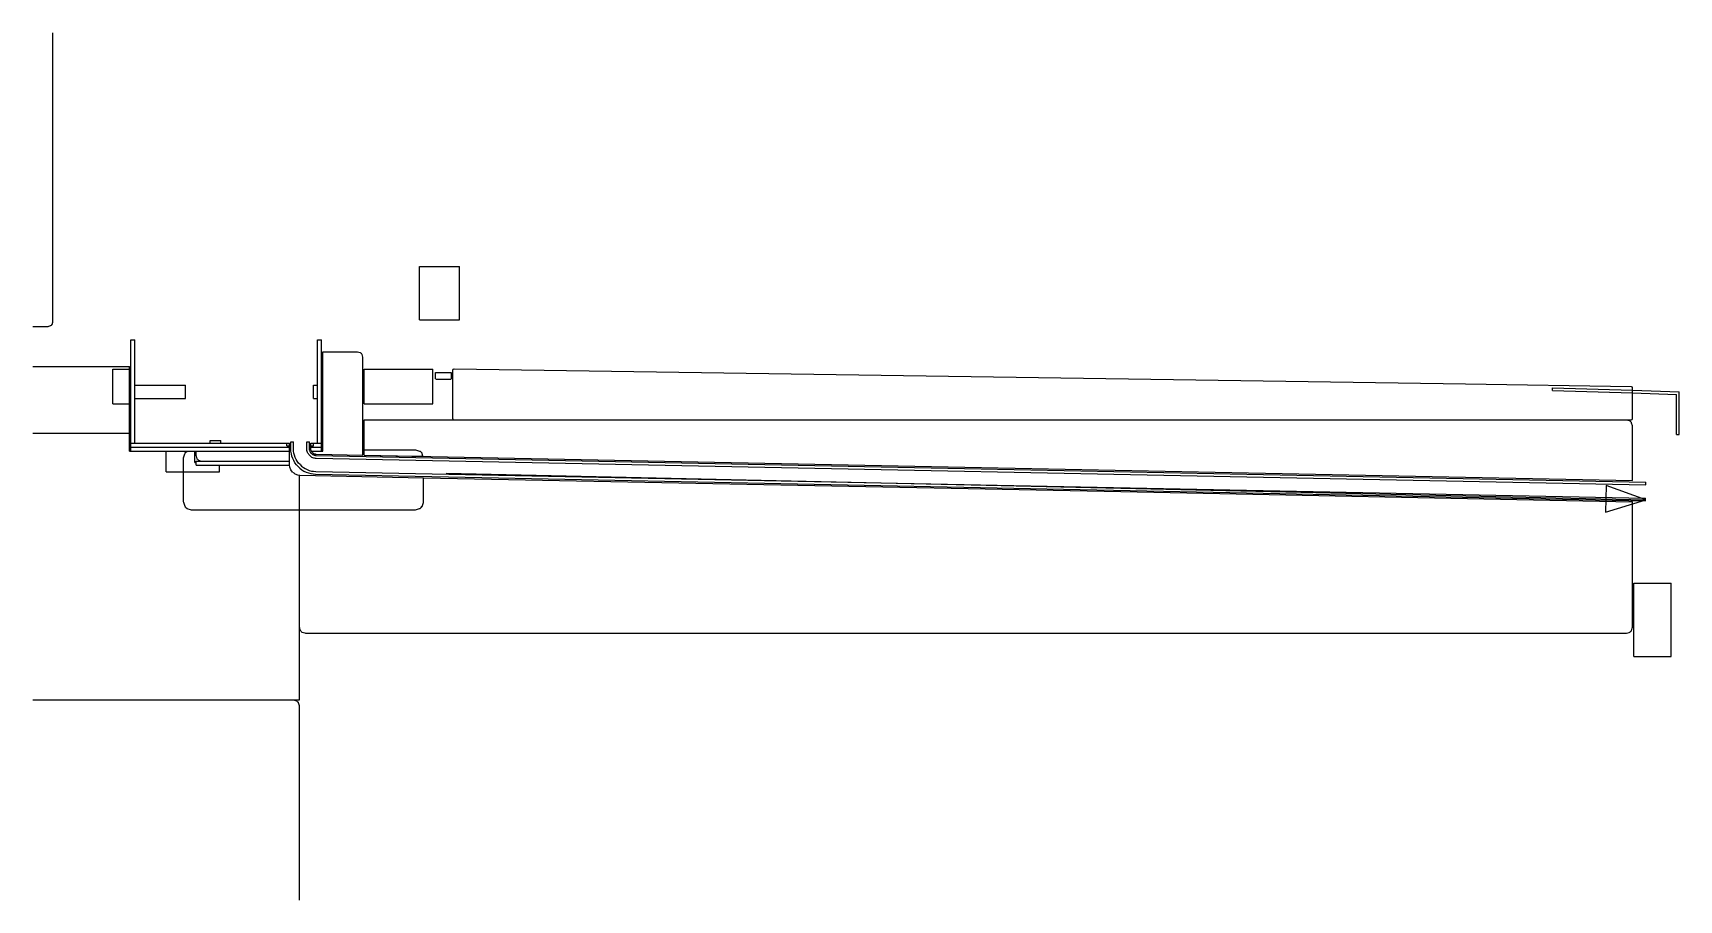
# Model space of a CAD drawing. Header units: metres. Extents: x 0 to 31.2, y 0 to 0.7.
# Drawn here: x 30 to 31.235, y 0 to 0.65 of the extents above; entities that cross this region are included whole.
import ezdxf

# ---------------------------------------------------------------- set-up
doc = ezdxf.new("R2010")
doc.units = ezdxf.units.M
doc.layers.add('G_MEDIDO', color=8, linetype='Continuous')
doc.layers.add('P_PROPUESTO', color=5, linetype='Continuous')

msp = doc.modelspace()

# ---------------------------------------------------------------- linework, layer by layer
at = {"layer": 'G_MEDIDO'}
for p, q in [((30.015, 0.4335), (30.015, 0.65)), ((30.29, 0.4697), (30.29, 0.475)), ((30.29, 0.475), (30.316, 0.475)), ((30.29, 0.435), (30.29, 0.4697)), ((30.316, 0.475), (30.32, 0.475)), ((30.32, 0.4403), (30.32, 0.475)), ((30.0144, 0.4315), (30.0149, 0.4333)), ((30.0149, 0.4333), (30.015, 0.4335)), ((30.29, 0.435), (30.294, 0.435)), ((30.294, 0.435), (30.32, 0.435)), ((30.32, 0.435), (30.32, 0.4403)), ((30, 0.43), (30.0115, 0.43)), ((30.0115, 0.43), (30.0133, 0.4306)), ((30.0133, 0.4306), (30.0135, 0.4306)), ((30.0135, 0.4306), (30.0139, 0.431)), ((30.0139, 0.431), (30.014, 0.431)), ((30.014, 0.431), (30.0143, 0.4314)), ((30.0143, 0.4314), (30.0144, 0.4315)), ((30.0735, 0.3425), (30.0735, 0.42)), ((30.0735, 0.42), (30.0765, 0.42)), ((30.0765, 0.386), (30.0765, 0.42)), ((30.2135, 0.386), (30.2135, 0.42)), ((30.2135, 0.42), (30.2165, 0.42)), ((30.2165, 0.3425), (30.2165, 0.42)), ((30.2175, 0.411), (30.229, 0.411)), ((30.2175, 0.3365), (30.2175, 0.411)), ((30.229, 0.411), (30.2435, 0.411)), ((30.2435, 0.411), (30.2455, 0.4104)), ((30.2455, 0.4104), (30.2458, 0.4103)), ((30.2458, 0.4103), (30.2463, 0.4099)), ((30.2463, 0.4099), (30.2463, 0.4098)), ((30.2464, 0.4098), (30.2463, 0.4098)), ((30.2468, 0.4093), (30.2464, 0.4098)), ((30.2469, 0.409), (30.2468, 0.4093)), ((30.2475, 0.407), (30.2469, 0.409)), ((30, 0.4), (30.0725, 0.4)), ((30.06, 0.3946), (30.06, 0.398)), ((30.06, 0.398), (30.0725, 0.398)), ((30.0725, 0.398), (30.0725, 0.4)), ((30.0725, 0.372), (30.0725, 0.398)), ((30.2475, 0.3978), (30.2475, 0.407)), ((30.2475, 0.3336), (30.2475, 0.3978)), ((30.2485, 0.398), (30.2683, 0.398)), ((30.2485, 0.372), (30.2485, 0.398)), ((30.2683, 0.398), (30.3, 0.398)), ((30.3, 0.3754), (30.3, 0.398)), ((30.302, 0.395), (30.3021, 0.3954)), ((30.3021, 0.3954), (30.3025, 0.3955)), ((30.3025, 0.3955), (30.3135, 0.3955)), ((30.3135, 0.3955), (30.3139, 0.3954)), ((30.314, 0.395), (30.3139, 0.3954)), ((30.315, 0.3973), (30.3153, 0.398)), ((30.315, 0.361), (30.315, 0.3973)), ((30.3153, 0.398), (30.316, 0.3983)), ((30.316, 0.3983), (31.0747, 0.3869)), ((30.06, 0.372), (30.06, 0.3946)), ((30.0765, 0.376), (30.0765, 0.386)), ((30.0765, 0.386), (30.1145, 0.386)), ((30.1145, 0.376), (30.1145, 0.386)), ((30.2105, 0.376), (30.2105, 0.386)), ((30.2105, 0.386), (30.2135, 0.386)), ((30.2135, 0.376), (30.2135, 0.386)), ((30.302, 0.391), (30.302, 0.395)), ((30.3021, 0.3906), (30.302, 0.391)), ((30.3021, 0.3906), (30.3025, 0.3905)), ((30.3025, 0.3905), (30.3135, 0.3905)), ((30.3135, 0.3905), (30.3139, 0.3906)), ((30.3139, 0.3906), (30.314, 0.391)), ((30.314, 0.391), (30.314, 0.395)), ((31.0747, 0.3869), (31.199, 0.385)), ((31.14, 0.384), (31.2, 0.3821)), ((31.14, 0.382), (31.14, 0.384)), ((31.199, 0.385), (31.1997, 0.3847)), ((31.2, 0.384), (31.1997, 0.3847)), ((31.2, 0.3821), (31.2, 0.384)), ((30.06, 0.372), (30.0725, 0.372)), ((30.0725, 0.35), (30.0725, 0.372)), ((30.0765, 0.3425), (30.0765, 0.376)), ((30.0765, 0.376), (30.1145, 0.376)), ((30.2105, 0.376), (30.2135, 0.376)), ((30.2135, 0.3425), (30.2135, 0.376)), ((30.2485, 0.372), (30.3, 0.372)), ((30.3, 0.372), (30.3, 0.3754)), ((31.14, 0.382), (31.2, 0.3801)), ((31.2, 0.3801), (31.2, 0.3821)), ((31.2, 0.3821), (31.235, 0.381)), ((31.2, 0.361), (31.2, 0.3801)), ((31.2, 0.3801), (31.233, 0.379)), ((31.233, 0.349), (31.233, 0.379)), ((31.235, 0.349), (31.235, 0.381)), ((30.2485, 0.36), (30.316, 0.36)), ((30.2485, 0.3375), (30.2485, 0.36)), ((30.3153, 0.3603), (30.315, 0.361)), ((30.3153, 0.3603), (30.316, 0.36)), ((30.316, 0.36), (30.9753, 0.36)), ((30.9753, 0.36), (31.1955, 0.36)), ((31.1955, 0.36), (31.1975, 0.3594)), ((31.1955, 0.36), (31.199, 0.36)), ((31.1975, 0.3594), (31.1981, 0.3592)), ((31.1981, 0.3592), (31.1986, 0.3588)), ((31.1986, 0.3588), (31.1987, 0.3587)), ((31.1988, 0.3586), (31.1987, 0.3587)), ((31.1992, 0.3581), (31.1988, 0.3586)), ((31.199, 0.36), (31.1997, 0.3603)), ((31.1997, 0.3603), (31.2, 0.361)), ((30, 0.35), (30.0725, 0.35)), ((30.0725, 0.3365), (30.0725, 0.35)), ((31.1994, 0.3575), (31.1992, 0.3581)), ((31.2, 0.3555), (31.1994, 0.3575)), ((31.2, 0.3312), (31.2, 0.3555)), ((31.233, 0.349), (31.235, 0.349)), ((30.0725, 0.3365), (30.0735, 0.3365)), ((30.0735, 0.3395), (30.0735, 0.3425)), ((30.0735, 0.3425), (30.0765, 0.3425)), ((30.0735, 0.3365), (30.0735, 0.3395)), ((30.0735, 0.3395), (30.1925, 0.3395)), ((30.0735, 0.3365), (30.1, 0.3365)), ((30.0765, 0.3425), (30.133, 0.3425)), ((30.1, 0.3365), (30.1159, 0.3365)), ((30.1, 0.321), (30.1, 0.3365)), ((30.113, 0.3315), (30.114, 0.3346)), ((30.114, 0.3346), (30.1141, 0.335)), ((30.1141, 0.335), (30.1147, 0.3357)), ((30.1147, 0.3357), (30.1148, 0.3357)), ((30.1148, 0.3357), (30.1154, 0.3363)), ((30.1154, 0.3363), (30.1155, 0.3364)), ((30.1155, 0.3364), (30.1159, 0.3365)), ((30.1159, 0.3365), (30.1215, 0.3365)), ((30.1215, 0.328), (30.1215, 0.3365)), ((30.1215, 0.3365), (30.1225, 0.3365)), ((30.1225, 0.333), (30.1225, 0.3365)), ((30.1225, 0.3365), (30.1925, 0.3365)), ((30.133, 0.3425), (30.133, 0.3445)), ((30.133, 0.3445), (30.141, 0.3445)), ((30.133, 0.3425), (30.141, 0.3425)), ((30.141, 0.3425), (30.141, 0.3445)), ((30.141, 0.3425), (30.1905, 0.3425)), ((30.1905, 0.3425), (30.1925, 0.3425)), ((30.1905, 0.3405), (30.1905, 0.3425)), ((30.1905, 0.3405), (30.1925, 0.3405)), ((30.1925, 0.3425), (30.1925, 0.3425)), ((30.1925, 0.3395), (30.1925, 0.3425)), ((30.1925, 0.3405), (30.1925, 0.3425)), ((30.1925, 0.3383), (30.1925, 0.3395)), ((30.1925, 0.3365), (30.1925, 0.3383)), ((30.1925, 0.3383), (30.1925, 0.3383)), ((30.1925, 0.329), (30.1925, 0.3365)), ((30.1935, 0.3383), (30.1935, 0.3435)), ((30.1935, 0.3435), (30.1955, 0.3435)), ((30.1936, 0.3364), (30.1935, 0.3383)), ((30.1939, 0.3346), (30.1936, 0.3364)), ((30.1943, 0.3328), (30.1939, 0.3346)), ((30.1955, 0.3383), (30.1955, 0.3435)), ((30.1956, 0.3366), (30.1955, 0.3383)), ((30.1958, 0.335), (30.1956, 0.3366)), ((30.1962, 0.3334), (30.1958, 0.335)), ((30.2055, 0.3383), (30.2055, 0.3435)), ((30.2055, 0.3435), (30.2075, 0.3435)), ((30.2055, 0.3376), (30.2055, 0.3383)), ((30.2056, 0.3369), (30.2055, 0.3376)), ((30.2058, 0.3363), (30.2056, 0.3369)), ((30.206, 0.3356), (30.2058, 0.3363)), ((30.2063, 0.335), (30.206, 0.3356)), ((30.2067, 0.3344), (30.2063, 0.335)), ((30.2071, 0.3339), (30.2067, 0.3344)), ((30.2075, 0.3334), (30.2071, 0.3339)), ((30.2075, 0.3383), (30.2075, 0.3435)), ((30.2075, 0.3378), (30.2075, 0.3383)), ((30.2076, 0.3373), (30.2075, 0.3378)), ((30.2077, 0.3368), (30.2076, 0.3373)), ((30.2079, 0.3364), (30.2077, 0.3368)), ((30.2081, 0.3359), (30.2079, 0.3364)), ((30.2083, 0.3355), (30.2081, 0.3359)), ((30.2086, 0.3351), (30.2083, 0.3355)), ((30.2085, 0.3425), (30.2105, 0.3425)), ((30.2085, 0.3405), (30.2085, 0.3425)), ((30.2085, 0.3425), (30.2085, 0.3425)), ((30.2085, 0.3405), (30.2085, 0.3425)), ((30.2085, 0.3395), (30.2085, 0.3405)), ((30.2085, 0.3405), (30.2085, 0.3405)), ((30.2085, 0.3405), (30.2105, 0.3405)), ((30.2085, 0.3395), (30.2165, 0.3395)), ((30.2085, 0.3383), (30.2085, 0.3395)), ((30.2085, 0.3379), (30.2085, 0.3383)), ((30.2086, 0.3375), (30.2085, 0.3379)), ((30.2087, 0.3371), (30.2086, 0.3375)), ((30.2089, 0.3348), (30.2086, 0.3351)), ((30.2088, 0.3367), (30.2087, 0.3371)), ((30.2089, 0.3365), (30.2088, 0.3367)), ((30.2089, 0.3365), (30.2165, 0.3365)), ((30.209, 0.3364), (30.2089, 0.3365)), ((30.2089, 0.3348), (30.2093, 0.3344)), ((30.2092, 0.3361), (30.209, 0.3364)), ((30.2094, 0.3358), (30.2092, 0.3361)), ((30.2093, 0.3344), (30.2097, 0.3341)), ((30.2096, 0.3355), (30.2094, 0.3358)), ((30.2096, 0.3355), (30.2099, 0.3352)), ((30.2097, 0.3341), (30.2101, 0.3339)), ((30.2099, 0.3352), (30.2102, 0.335)), ((30.2101, 0.3339), (30.2105, 0.3337)), ((30.2102, 0.335), (30.2106, 0.3348)), ((30.2105, 0.3425), (30.2135, 0.3425)), ((30.2105, 0.3405), (30.2105, 0.3425)), ((30.2105, 0.3337), (30.211, 0.3335)), ((30.2106, 0.3348), (30.2109, 0.3346)), ((30.2109, 0.3346), (30.2113, 0.3345)), ((30.211, 0.3335), (30.2114, 0.3334)), ((30.2113, 0.3345), (30.2117, 0.3344)), ((30.2117, 0.3344), (30.212, 0.3343)), ((30.212, 0.3343), (30.2124, 0.3343)), ((30.2124, 0.3343), (30.2475, 0.3336)), ((30.2135, 0.3425), (30.2165, 0.3425)), ((30.2165, 0.3395), (30.2165, 0.3425)), ((30.2165, 0.3365), (30.2165, 0.3395)), ((30.2165, 0.3365), (30.2175, 0.3365)), ((30.2485, 0.3375), (30.2685, 0.3375)), ((30.2485, 0.3335), (30.2485, 0.3375)), ((30.2485, 0.3335), (30.2842, 0.3328)), ((30.2485, 0.3335), (30.2485, 0.3335)), ((30.2485, 0.3335), (31.2, 0.3145)), ((30.2685, 0.3375), (30.287, 0.3375)), ((30.287, 0.3375), (30.2901, 0.3365)), ((30.2901, 0.3365), (30.2905, 0.3364)), ((30.2905, 0.3364), (30.2912, 0.3358)), ((30.2912, 0.3358), (30.2912, 0.3357)), ((30.2913, 0.3357), (30.2912, 0.3357)), ((30.2919, 0.335), (30.2913, 0.3357)), ((30.292, 0.3346), (30.2919, 0.335)), ((30.2926, 0.3327), (30.292, 0.3346)), ((30.113, 0.3279), (30.113, 0.3315)), ((30.113, 0.321), (30.113, 0.3279)), ((30.1215, 0.328), (30.1225, 0.328)), ((30.1226, 0.3327), (30.1225, 0.333)), ((30.1225, 0.328), (30.1225, 0.329)), ((30.1225, 0.329), (30.1265, 0.329)), ((30.1225, 0.326), (30.1225, 0.328)), ((30.1225, 0.326), (30.14, 0.326)), ((30.1232, 0.3307), (30.1226, 0.3327)), ((30.1233, 0.3306), (30.1232, 0.3307)), ((30.1237, 0.3302), (30.1233, 0.3306)), ((30.1237, 0.3302), (30.1241, 0.3298)), ((30.1241, 0.3298), (30.1242, 0.3297)), ((30.1242, 0.3297), (30.1262, 0.3291)), ((30.1262, 0.3291), (30.1265, 0.329)), ((30.1265, 0.329), (30.1925, 0.329)), ((30.14, 0.326), (30.1926, 0.326)), ((30.14, 0.3233), (30.14, 0.326)), ((30.14, 0.321), (30.14, 0.3233)), ((30.1925, 0.3265), (30.1925, 0.329)), ((30.1926, 0.326), (30.1925, 0.3265)), ((30.1926, 0.326), (30.1926, 0.326)), ((30.1928, 0.3244), (30.1926, 0.326)), ((30.1928, 0.3244), (30.1926, 0.326)), ((30.1936, 0.3225), (30.1928, 0.3244)), ((30.1948, 0.3208), (30.1936, 0.3225)), ((30.1948, 0.3208), (30.1936, 0.3225)), ((30.1949, 0.3311), (30.1943, 0.3328)), ((30.1957, 0.3294), (30.1949, 0.3311)), ((30.1966, 0.3278), (30.1957, 0.3294)), ((30.1968, 0.3318), (30.1962, 0.3334)), ((30.1977, 0.3263), (30.1966, 0.3278)), ((30.1975, 0.3303), (30.1968, 0.3318)), ((30.1983, 0.3289), (30.1975, 0.3303)), ((30.1989, 0.325), (30.1977, 0.3263)), ((30.1993, 0.3276), (30.1983, 0.3289)), ((30.1989, 0.325), (30.2003, 0.3237)), ((30.2004, 0.3264), (30.1993, 0.3276)), ((30.2003, 0.3237), (30.2017, 0.3226)), ((30.2004, 0.3264), (30.2016, 0.3252)), ((30.2016, 0.3252), (30.2029, 0.3242)), ((30.2017, 0.3226), (30.2033, 0.3216)), ((30.2029, 0.3242), (30.2043, 0.3234)), ((30.2033, 0.3216), (30.205, 0.3208)), ((30.2043, 0.3234), (30.2058, 0.3227)), ((30.2058, 0.3227), (30.2073, 0.3221)), ((30.2073, 0.3221), (30.2089, 0.3216)), ((30.2075, 0.3334), (30.208, 0.3329)), ((30.208, 0.3329), (30.2085, 0.3325)), ((30.2085, 0.3325), (30.2091, 0.3321)), ((30.2089, 0.3216), (30.2105, 0.3214)), ((30.2091, 0.3321), (30.2097, 0.3318)), ((30.2097, 0.3318), (30.2104, 0.3316)), ((30.2104, 0.3316), (30.211, 0.3314)), ((30.2105, 0.3214), (30.2122, 0.3213)), ((30.211, 0.3314), (30.2117, 0.3313)), ((30.2114, 0.3334), (30.2119, 0.3333)), ((30.2117, 0.3313), (30.2124, 0.3313)), ((30.2119, 0.3333), (30.2124, 0.3333)), ((30.2122, 0.3213), (31.2099, 0.3013)), ((30.2124, 0.3333), (31.2101, 0.3133)), ((30.2124, 0.3313), (31.2101, 0.3113)), ((30.2842, 0.3328), (30.2926, 0.3327)), ((31.2, 0.322), (31.2, 0.3312)), ((31.2, 0.3145), (31.2, 0.322)), ((30.1, 0.321), (30.1051, 0.321)), ((30.1051, 0.321), (30.113, 0.321)), ((30.113, 0.2985), (30.113, 0.321)), ((30.113, 0.321), (30.14, 0.321)), ((30.1948, 0.3208), (30.1957, 0.3202)), ((30.1948, 0.3208), (30.1957, 0.3202)), ((30.1957, 0.3202), (30.1965, 0.3196)), ((30.1957, 0.3202), (30.1965, 0.3196)), ((30.1965, 0.3196), (30.1984, 0.3188)), ((30.1965, 0.3196), (30.1984, 0.3188)), ((30.1984, 0.3188), (30.2, 0.3186)), ((30.1984, 0.3188), (30.2, 0.3186)), ((30.2, 0.2925), (30.2, 0.3186)), ((30.2, 0.3186), (30.2, 0.3186)), ((30.2, 0.3186), (30.2003, 0.3185)), ((30.2, 0.3186), (30.2003, 0.3185)), ((30.2003, 0.3185), (30.2121, 0.3183)), ((30.2003, 0.3185), (30.2003, 0.3185)), ((30.205, 0.3208), (30.2067, 0.3202)), ((30.2067, 0.3202), (30.2085, 0.3197)), ((30.2085, 0.3197), (30.2103, 0.3194)), ((30.2103, 0.3194), (30.2121, 0.3193)), ((30.2121, 0.3193), (31.2099, 0.2993)), ((30.2121, 0.3183), (30.2121, 0.3183)), ((30.2121, 0.3183), (30.293, 0.3166)), ((30.2121, 0.3183), (30.293, 0.3166)), ((30.293, 0.2985), (30.293, 0.3166)), ((30.293, 0.3166), (30.293, 0.3166)), ((30.293, 0.3166), (30.8038, 0.3064)), ((31.2101, 0.3113), (31.2101, 0.3133)), ((30.1131, 0.2981), (30.113, 0.2985)), ((30.1141, 0.295), (30.1131, 0.2981)), ((30.2919, 0.295), (30.2929, 0.2981)), ((30.2929, 0.2981), (30.293, 0.2985)), ((30.8038, 0.3064), (31.2, 0.2985)), ((31.2, 0.2045), (31.2, 0.2985)), ((31.2099, 0.2993), (31.2099, 0.3013)), ((30.1142, 0.2949), (30.1141, 0.295)), ((30.1148, 0.2943), (30.1142, 0.2949)), ((30.1148, 0.2943), (30.1154, 0.2937)), ((30.1154, 0.2937), (30.1155, 0.2936)), ((30.1155, 0.2936), (30.1186, 0.2926)), ((30.1186, 0.2926), (30.119, 0.2925)), ((30.119, 0.2925), (30.2, 0.2925)), ((30.2, 0.2045), (30.2, 0.2925)), ((30.2, 0.2925), (30.2685, 0.2925)), ((30.2685, 0.2925), (30.287, 0.2925)), ((30.287, 0.2925), (30.2901, 0.2935)), ((30.2901, 0.2935), (30.2905, 0.2936)), ((30.2905, 0.2936), (30.2912, 0.2942)), ((30.2912, 0.2943), (30.2918, 0.2949)), ((30.2912, 0.2942), (30.2912, 0.2943)), ((30.2918, 0.2949), (30.2919, 0.295)), ((31.201, 0.2252), (31.201, 0.2375)), ((31.201, 0.2375), (31.2227, 0.2375)), ((31.2227, 0.2375), (31.229, 0.2375)), ((31.229, 0.1948), (31.229, 0.2375)), ((31.201, 0.1825), (31.201, 0.2252)), ((30.2, 0.15), (30.2, 0.2045)), ((30.2002, 0.2039), (30.2, 0.2045)), ((30.2008, 0.2019), (30.2002, 0.2039)), ((30.2009, 0.2018), (30.2008, 0.2019)), ((30.2013, 0.2013), (30.2009, 0.2018)), ((30.2013, 0.2013), (30.2018, 0.2009)), ((30.2018, 0.2009), (30.2019, 0.2008)), ((30.2019, 0.2008), (30.2039, 0.2002)), ((30.2039, 0.2002), (30.2045, 0.2)), ((30.2045, 0.2), (30.9753, 0.2)), ((30.9753, 0.2), (31.1955, 0.2)), ((31.1955, 0.2), (31.1975, 0.2006)), ((31.1975, 0.2006), (31.1981, 0.2008)), ((31.1981, 0.2008), (31.1986, 0.2012)), ((31.1986, 0.2012), (31.1987, 0.2013)), ((31.1987, 0.2013), (31.1991, 0.2018)), ((31.1991, 0.2018), (31.1992, 0.2019)), ((31.1992, 0.2019), (31.1998, 0.2039)), ((31.1998, 0.2039), (31.2, 0.2045)), ((31.229, 0.1825), (31.229, 0.1948)), ((31.201, 0.1825), (31.2073, 0.1825)), ((31.2073, 0.1825), (31.229, 0.1825)), ((30, 0.15), (30.1592, 0.15)), ((30.1592, 0.15), (30.1955, 0.15)), ((30.1955, 0.15), (30.2, 0.15)), ((30.1955, 0.15), (30.1978, 0.1493)), ((30.1978, 0.1493), (30.1981, 0.1492)), ((30.1981, 0.1492), (30.1986, 0.1487)), ((30.1986, 0.1487), (30.1987, 0.1487)), ((30.1987, 0.1486), (30.1987, 0.1487)), ((30.1992, 0.1481), (30.1987, 0.1486)), ((30.1993, 0.1478), (30.1992, 0.1481)), ((30.2, 0.1455), (30.1993, 0.1478)), ((30.2, 0.1017), (30.2, 0.1455)), ((30.2, 0), (30.2, 0.1017))]:
    msp.add_line(p, q, dxfattribs=at)
at = {"layer": 'P_PROPUESTO'}
msp.add_line((30.31, 0.32), (31.21, 0.3), dxfattribs=at)
msp.add_lwpolyline([(31.21, 0.3), (31.1802, 0.3107), (31.1798, 0.2907)], close=True, dxfattribs=at)

doc.saveas('drawing.dxf')
